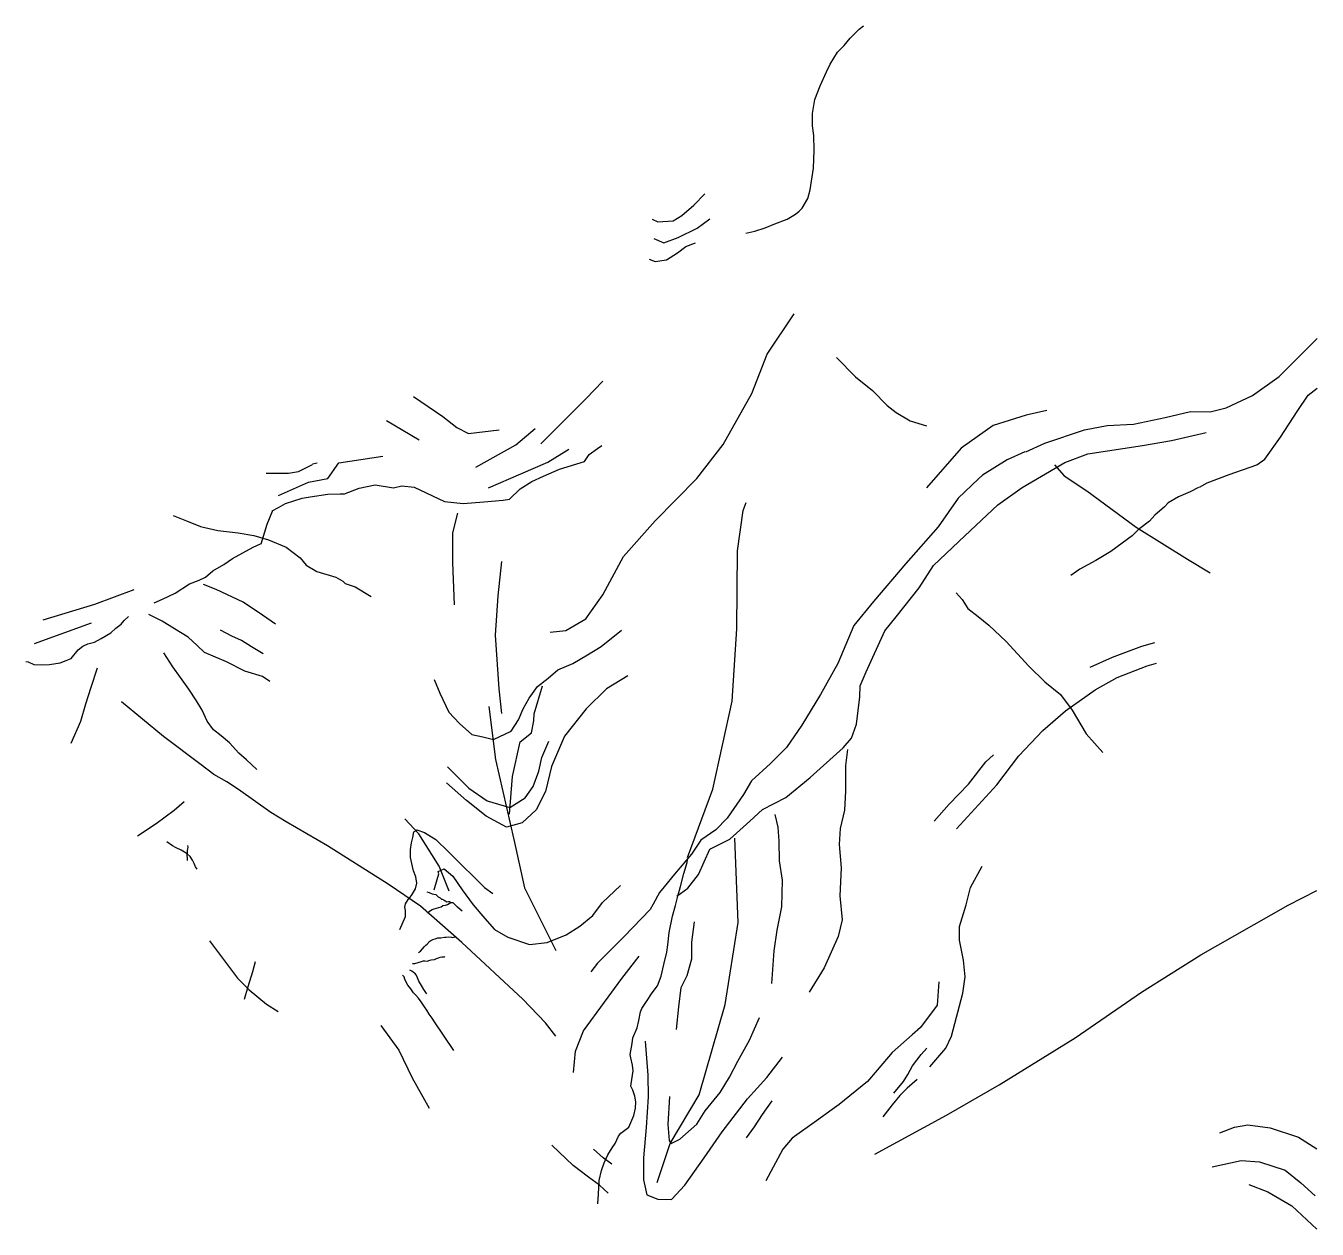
# Model space of a CAD drawing. Header units: inches. Extents: x 225590 to 262656, y 1138966 to 1173509.
import ezdxf

# ---------------------------------------------------------------- set-up
doc = ezdxf.new("R2010")
doc.units = ezdxf.units.IN
doc.header["$MEASUREMENT"] = 0

msp = doc.modelspace()

# ---------------------------------------------------------------- linework, layer by layer
for points in [[(246258.4423, 1167552.928), (246514.4593, 1167614.7054), (246813.0327, 1167714.2327), (247092.8431, 1167824.054), (247441.4241, 1167958.0455), (247681.741, 1168103.9558), (247786.5787, 1168190.9181), (247870.5708, 1168275.6209), (248033.6489, 1168550.295), (248102.312, 1168799.2143), (248196.7187, 1169425.7968), (248213.8865, 1169940.7919), (248205.3026, 1170361.3763), (248170.9752, 1170636.0404), (248166.8565, 1170990.2243), (248241.0723, 1171390.9843), (248394.8318, 1171787.8519), (248574.3815, 1172188.4243), (248677.369, 1172404.2105), (248891.9423, 1172756.1289), (249080.7639, 1172944.9605), (249252.4259, 1173150.9585), (249509.9189, 1173417.0444), (249638.3314, 1173509.3356)], [(243572.6059, 1167955.576), (243727.3639, 1167884.1406), (244167.8239, 1167907.9557), (244417.8132, 1168062.7142), (244763.0337, 1168360.3336), (245084.4485, 1168681.7682)], [(243620.2256, 1167407.9575), (243905.9277, 1167277.0042), (244310.6749, 1167431.7627), (244858.2649, 1167705.5769), (245227.2995, 1167967.4736)], [(243477.3746, 1166806.7599), (243655.9384, 1166747.242), (243977.3532, 1166794.8623), (244298.7679, 1166997.2411), (244536.8502, 1167175.8147), (244810.6534, 1167282.9529)], [(240642.8657, 1156107.2977), (241086.0633, 1156151.6287), (241662.2252, 1156484.041), (242149.7442, 1157171.0312), (242748.0627, 1158279.0757), (243656.631, 1159298.4782), (244853.268, 1160517.3301), (245606.7073, 1161492.4216), (246426.6245, 1162955.0439), (246869.8304, 1164085.2538), (247645.4263, 1165237.6193)], [(254293.6877, 1161276.8555), (254843.2897, 1161524.5351), (255981.1915, 1161911.5363), (256623.683, 1162035.3811), (257382.2924, 1162074.0832), (258295.7011, 1162267.5838), (259015.6127, 1162437.8691), (259588.4351, 1162430.1307), (260045.1394, 1162546.2271), (260796.006, 1162894.5362), (261562.3418, 1163444.0843), (262655.6458, 1164537.2785)], [(248858.0931, 1163983.8445), (249405.6914, 1163436.2259), (249893.7629, 1163043.3659), (250310.4172, 1162614.7931), (250572.3052, 1162412.4143), (250977.0525, 1162174.3228), (251441.3183, 1162031.4619)], [(240376.9454, 1161514.5771), (241662.2252, 1162799.9155), (242149.7442, 1163309.6117)], [(236720.5402, 1162866.3919), (237562.6223, 1162290.2092), (237961.5067, 1161979.9623), (238293.905, 1161802.6684), (239180.3085, 1161913.4759)], [(259278.7789, 1160270.6403), (259495.5456, 1160394.4851), (260130.2777, 1160626.6878), (260919.8668, 1160905.3311), (261152.078, 1161067.868), (261601.0477, 1161702.5588), (262080.9889, 1162437.8691), (262398.3549, 1162902.2746), (262653.4482, 1163106.5291)], [(254893.5564, 1162465.9834), (254298.3384, 1162335.0301), (253357.9081, 1162037.4107), (252441.2753, 1161382.6539), (251441.3183, 1160251.7041)], [(235944.9443, 1162179.4018), (236875.661, 1161625.3845)], [(238504.4214, 1160838.6647), (239656.7451, 1161481.3338), (240210.7422, 1161946.7191)], [(244277.9719, 1148523.2514), (244587.6116, 1148755.4942), (244897.2431, 1149142.5554), (245222.3602, 1149870.2273), (245795.1825, 1150164.3874), (246368.0048, 1150675.3134), (246739.5708, 1151015.924), (247405.2826, 1151356.5347), (248101.9575, 1151929.3781), (249046.3458, 1152780.9148), (249294.0509, 1153059.5981), (249433.3892, 1153462.1361), (249526.2786, 1154251.7454), (249541.7643, 1154561.3924), (249712.0575, 1154963.9304), (250241.5809, 1156140.6209), (250570.4283, 1156545.9748), (251229.2681, 1157379.1888), (251647.2747, 1158013.9596), (252545.2142, 1158865.4963), (253489.6025, 1159763.4735), (254186.2774, 1160258.9127), (255409.334, 1160971.0977), (256075.054, 1161218.8173), (257638.7052, 1161466.5369), (258474.7183, 1161605.8785), (259465.5472, 1161838.1112)], [(232658.3157, 1159584.7399), (232844.0945, 1159685.3794), (233045.3591, 1159801.4958), (233517.5491, 1159948.5758), (233749.7769, 1159987.288), (234260.6729, 1160064.7022), (234616.7532, 1160072.4406), (234738.9483, 1160078.3294), (235160.7233, 1160237.9269), (235616.6937, 1160334.8272), (236141.0635, 1160243.6358), (236386.1547, 1160306.333), (236733.8325, 1160266.4311), (237611.5861, 1159850.3358), (238147.3516, 1159793.3374), (238738.7683, 1159844.0771), (239288.3703, 1159890.5176), (239474.1492, 1159921.4913), (239783.7806, 1160215.6515), (240116.6406, 1160424.6689), (240444.3222, 1160579.9273), (240905.9988, 1160779.4267), (241629.852, 1161007.4203), (241755.2465, 1161201.2209), (242000.3378, 1161377.9149), (242120.0262, 1161463.4175)], [(238870.0669, 1160251.4042), (239800.7835, 1160650.303), (240576.3877, 1160982.7153), (241174.7061, 1161359.4487)], [(254268.876, 1161279.085), (253757.9717, 1161046.8523), (253045.8194, 1160613.3505), (252937.4442, 1160504.9726), (252349.1362, 1159947.606), (251776.3139, 1159127.0331), (250847.4113, 1158074.2373), (249924.9899, 1156979.6601), (249355.1279, 1156298.9287), (248896.0735, 1155206.591), (248401.2981, 1154312.0131), (247859.4389, 1153429.5128), (247425.9467, 1152794.742), (246961.4995, 1152330.2665), (246419.6403, 1151834.8274), (246187.4126, 1151447.7661), (245722.9572, 1150766.5448), (245397.84, 1150425.9341), (244964.356, 1150131.764), (244701.1651, 1149729.226), (244205.7466, 1149156.3726), (243915.4681, 1148788.6674), (243776.1298, 1148633.8489), (243598.0938, 1148293.2282), (243512.939, 1148138.4098), (242762.0806, 1147364.2873), (242158.2952, 1146760.4702), (242003.4712, 1146597.9133), (241809.9495, 1146350.1937)], [(232487.9813, 1160672.4585), (233130.6211, 1160672.4585), (233418.7062, 1160716.7795), (233817.5824, 1160916.2289)], [(232842.5443, 1160029.7893), (233706.783, 1160406.5326), (234260.7801, 1160517.3301), (234571.0217, 1160960.5498), (235834.1449, 1161159.9993)], [(233817.5824, 1160938.3944), (233950.5467, 1160960.5498)], [(255119.8059, 1160910.3801), (255390.7396, 1160593.0347), (256040.9739, 1160159.5929), (257457.5522, 1159114.6756), (258936.0486, 1158201.3415), (259586.2829, 1157806.5918)], [(259250.1163, 1160257.253), (259010.154, 1160133.3882), (258673.4267, 1159990.1774), (258383.14, 1159819.872), (258270.8976, 1159703.7557), (257999.9721, 1159463.7745), (257841.2808, 1159285.7308), (257531.6494, 1159053.498), (257345.8623, 1158867.7058), (257059.4511, 1158662.5676), (256730.4667, 1158418.7172), (256300.8499, 1158163.2592), (255844.1373, 1157907.8012), (255584.822, 1157729.7475)], [(244583.7113, 1149634.6352), (245313.2706, 1151595.4061), (245860.4401, 1154126.171), (245997.2304, 1156200.9487), (246020.0302, 1158435.3139), (246179.6203, 1159598.0972), (246270.8193, 1159826.1008)], [(229822.9656, 1159452.6868), (230202.2662, 1159297.8683), (230604.7871, 1159135.3014), (231100.2057, 1159019.185), (231680.7708, 1158957.2476), (232137.4834, 1158879.8434), (232555.49, 1158755.9786), (233066.386, 1158539.2227), (233468.9069, 1158237.3242), (233639.2083, 1158028.3067), (233941.1052, 1157842.5145), (234490.7072, 1157679.9576), (234691.9635, 1157571.5797), (234753.8898, 1157501.9038), (235040.3092, 1157401.2743), (235504.7564, 1157130.3295)], [(232344.5943, 1158641.162), (232519.8762, 1159207.0768), (232675.1207, 1159572.6623)], [(237977.6109, 1159518.2434), (237834.7599, 1158958.7173), (237834.7599, 1158101.5818), (237882.3714, 1156887.2889)], [(229277.4948, 1156943.0576), (229509.7225, 1157051.4355), (229873.5456, 1157221.7409), (230291.5522, 1157492.6857), (230570.2205, 1157601.0637), (230748.2565, 1157678.4779), (230957.264, 1157864.2601), (231274.6383, 1158042.3138), (231522.3434, 1158220.3576), (232118.3943, 1158545.4914), (232327.3935, 1158638.3825), (232340.9414, 1158651.9298)], [(239246.4154, 1158133.9552), (239138.0403, 1157143.0769), (239060.6366, 1156012.8669), (239169.0034, 1154480.1089), (239246.4154, 1153767.9139)], [(226083.7391, 1156461.8755), (227571.8831, 1156904.5554), (228698.62, 1157326.1596)], [(232760.7456, 1156329.0926), (232381.4202, 1156592.179), (231831.7852, 1156963.5934), (231057.6571, 1157327.2294), (230686.0829, 1157474.2195)], [(252292.644, 1157235.4481), (252470.68, 1157041.9175), (252625.4957, 1156786.4695), (252927.3926, 1156554.2467), (253229.2894, 1156306.5372), (253732.4426, 1155834.3433), (254382.6769, 1155129.9267), (254839.3895, 1154680.958), (255288.3592, 1154317.1421), (255621.2109, 1153868.1635), (256023.7401, 1153186.9721), (256503.6729, 1152652.8509)], [(225590.1599, 1155259.5696), (225652.836, 1155249.6723), (225823.1374, 1155180.0065), (226039.8795, 1155164.5196), (226272.1072, 1155180.0065), (226573.9958, 1155218.7086), (226752.04, 1155288.3844), (226891.3701, 1155350.3118), (227092.6346, 1155598.0314), (227224.2301, 1155698.6609), (227371.3112, 1155768.3367), (227564.8329, 1155814.7773), (227750.6118, 1155923.1552), (228029.2801, 1156085.7221), (228176.3612, 1156217.3253), (228323.4341, 1156333.4417), (228416.3235, 1156441.8196), (228540.1761, 1156557.936)], [(232590.6008, 1154688.2366), (232381.5851, 1154827.5182), (231878.4155, 1154982.2267), (231352.009, 1155253.0216), (230717.2357, 1155516.0681), (230508.2118, 1155717.2671), (230252.739, 1155964.8967), (229857.9362, 1156197.0195), (229501.8312, 1156421.4138), (229122.5141, 1156607.106)], [(225839.9837, 1155774.8854), (227479.8183, 1156373.2336)], [(232404.7477, 1155477.6559), (232064.1284, 1155686.5734), (231777.7007, 1155864.5371), (231499.0159, 1155988.3219), (231173.8823, 1156158.5473)], [(237315.4696, 1154741.0658), (237468.966, 1154350.3353), (237734.0946, 1153806.0961), (238041.0791, 1153485.1414), (238389.9278, 1153164.1868), (238710.8726, 1153094.411), (239017.8654, 1153024.6452), (239520.2104, 1153261.8669), (239729.523, 1153582.8316), (239869.0591, 1153903.7862), (240036.5075, 1154210.7837), (240273.7322, 1154545.6956), (240580.7167, 1154782.9273), (240859.7973, 1155020.159), (241292.3743, 1155201.5621), (241710.9993, 1155452.7509), (242101.7122, 1155689.9827), (242687.7773, 1156164.4361)], [(256137.5492, 1155103.422), (256780.3787, 1155389.1339), (257625.5778, 1155698.6609), (257994.6123, 1155805.8091)], [(232219.2739, 1152157.2717), (231925.0952, 1152443.5934), (231700.5938, 1152629.3156), (231437.3782, 1152931.1142), (231197.3912, 1153132.3133), (230980.6327, 1153302.5486), (230794.8291, 1153550.1882), (230655.4578, 1153867.4936), (230492.8745, 1154130.6201), (230268.3649, 1154471.1308), (230028.3614, 1154803.903), (229811.5946, 1155105.7116), (229556.1054, 1155508.1397)], [(226891.9968, 1152916.3872), (227170.6651, 1153551.168), (227310.0033, 1154046.5972), (227464.8191, 1154526.5595), (227650.5979, 1155083.916)], [(252304.3778, 1150460.5671), (253459.0928, 1151722.4702), (254090.0154, 1152555.8006), (254780.4647, 1153281.9928), (255435.2012, 1153841.5189), (256280.4002, 1154448.6653), (256911.3228, 1154805.8026), (257780.3358, 1155139.1348), (258042.2321, 1155210.5702)], [(242873.3583, 1154849.5337), (242259.9087, 1154475.4599), (241676.3915, 1153906.8756), (241047.9757, 1153113.847), (240673.9278, 1152246.0037), (240509.3407, 1151527.7899), (240240.0232, 1151004.0965), (239836.0428, 1150630.0226), (239387.1802, 1150510.327), (238803.6548, 1150824.543), (238235.0956, 1151273.4216), (237666.5364, 1151782.1581)], [(239470.9003, 1150880.4516), (239563.7897, 1151964.221), (239776.6645, 1152951.2201), (240101.7816, 1153214.4265), (240171.4507, 1153555.0372), (240179.1853, 1153764.0447), (240419.1559, 1154561.3924)], [(240803.0824, 1144503.4196), (240508.9284, 1144890.4809), (239858.6941, 1145571.7022), (238109.264, 1147197.3513), (236917.1706, 1148234.6802), (235988.268, 1148869.451), (234245.6242, 1149967.4675), (233067.1034, 1150663.8957), (232620.6899, 1150931.7512), (231692.381, 1151583.7585), (231358.8448, 1151803.7837), (230989.8103, 1152018.0701), (230620.2728, 1152299.8227), (229544.2891, 1153112.6473), (228336.7182, 1154103.5256)], [(238882.5923, 1153965.3137), (239068.3712, 1152448.0425), (239594.7529, 1150156.649), (239904.3843, 1148763.2326), (240802.3238, 1146967.2781)], [(237692.2305, 1152238.7052), (238306.1995, 1151627.1896), (238836.4568, 1151265.8332), (239478.3463, 1151071.2628), (239924.8753, 1151349.2262), (240148.1397, 1151668.8811), (240315.5963, 1152113.6206), (240399.3082, 1152502.7714), (240601.0675, 1152974.4454)], [(249176.3992, 1152733.6544), (249120.5913, 1152275.0178), (249120.5913, 1151538.4177), (249092.6874, 1150996.388), (248967.0867, 1150468.2655), (248939.1828, 1150009.6289), (248995.0236, 1149342.5147), (248953.1347, 1148536.4287), (249022.9276, 1147841.5302), (248911.2788, 1147368.9864), (248506.6058, 1146465.6103), (248074.0288, 1145770.7117)], [(251661.5483, 1150680.2624), (252090.1013, 1151168.363), (252649.5983, 1151739.7867), (253149.5768, 1152382.6459), (253363.8533, 1152585.0347)], [(228792.7628, 1150258.7982), (229328.5283, 1150606.8173), (229845.1634, 1150993.5186), (230132.1848, 1151244.8774)], [(237736.9477, 1148670.3415), (237458.2711, 1149382.5265), (236869.9714, 1150311.4774), (236467.4422, 1150744.9792)], [(246999.5953, 1146020.8808), (247069.3551, 1146952.0512), (247153.0669, 1147549.6696), (247292.6196, 1148216.7738), (247306.5716, 1148981.1682), (247222.8598, 1149537.0951), (247208.8748, 1150106.9091), (247180.9709, 1150509.957), (247097.2591, 1150871.3035)], [(236324.7314, 1147568.9457), (236492.1715, 1147944.1993), (236492.1715, 1148110.9753), (236464.2676, 1148208.2555), (236492.1715, 1148305.5457), (236561.9478, 1148430.6303), (236659.6281, 1148541.8076), (236771.2604, 1148736.388), (236813.1163, 1148903.1641), (236785.2123, 1149083.8373), (236715.436, 1149250.6134), (236687.532, 1149375.6979), (236631.7242, 1149639.7642), (236631.7242, 1149862.1289), (236659.6281, 1150056.6993), (236701.484, 1150209.5782), (236729.388, 1150376.3542), (236813.1163, 1150431.9429), (237036.3807, 1150348.5599), (237357.3255, 1150153.9895), (237734.0946, 1149792.643), (238110.8307, 1149403.4923), (238445.744, 1149083.8373), (238752.7202, 1148778.0796), (238989.9367, 1148597.4063)], [(243712.8924, 1140309.8432), (244084.4502, 1141424.5763), (244920.4634, 1142817.9927), (245663.5871, 1145419.0333), (246035.1531, 1147772.3643), (245942.2636, 1150187.6126)], [(230504.3857, 1149300.6832), (230462.4144, 1149370.589), (230418.7279, 1149465.6896), (230374.9837, 1149554.9714), (230310.0971, 1149659.8501), (230219.8134, 1149737.7142), (230146.714, 1149788.3939), (230044.6469, 1149846.942), (229909.7202, 1149909.4993), (229797.9642, 1149966.1577), (229640.3202, 1150086.9231)], [(230234.1117, 1149549.6225), (230226.3771, 1149615.4091), (230220.572, 1149698.6222), (230226.3771, 1149783.7549), (230230.2444, 1149839.8734), (230239.925, 1149882.4448), (230245.7301, 1149921.1469), (230243.7923, 1149977.2655)], [(242008.9299, 1139697.4279), (242024.4156, 1139972.202), (242051.5032, 1140363.0824), (242117.3051, 1140653.3333), (242186.9742, 1140870.0592), (242295.3411, 1141102.2619), (242423.0692, 1141303.501), (242504.3485, 1141427.3458), (242601.1053, 1141640.2024), (242667.641, 1141722.8856), (242895.6303, 1141893.8608), (242958.3235, 1142030.643), (243038.1185, 1142224.4135), (243089.4159, 1142435.2806), (243100.8199, 1142617.6435), (243072.314, 1142782.9199), (243015.3187, 1142953.8951), (242951.0177, 1143068.0818), (242968.8039, 1143141.7768), (243022.9874, 1143513.3012), (242999.7671, 1143675.8481), (242953.3182, 1143880.9563), (242937.8408, 1143981.5759), (242992.0242, 1144295.0521), (243015.2445, 1144461.4682), (243135.2298, 1144743.9807), (243185.546, 1144952.9681), (243235.8621, 1145204.5169), (243270.6925, 1145301.2672), (243406.1635, 1145506.3855), (243564.8466, 1145750.1959), (243719.6623, 1145955.3041), (243828.0374, 1146230.0782), (243905.4494, 1146559.0312), (243990.596, 1146918.948), (244013.8163, 1147131.8046), (244052.5223, 1147483.973), (244153.1546, 1147952.2576), (244234.4338, 1148257.9854), (244307.9703, 1148521.1519), (244381.5067, 1148803.6643), (244478.2717, 1149179.0679), (244571.1611, 1149496.4133), (244586.6386, 1149581.556)], [(237315.4696, 1148708.5937), (237399.1979, 1149000.4443), (237441.0538, 1149167.2303), (237427.1018, 1149236.7162), (237594.5419, 1149306.2021), (237845.7104, 1149097.7345), (238110.8307, 1148708.5937), (238431.792, 1148277.7514), (238766.6722, 1147888.6006), (239045.7776, 1147568.9457), (239422.5137, 1147346.5809), (240050.4512, 1147138.1034), (240552.821, 1147193.702), (241097.0138, 1147416.0668), (241487.7349, 1147666.2359), (241864.471, 1147971.9936), (242143.5763, 1148347.2373), (242659.8651, 1148833.6682)], [(251542.503, 1143630.1174), (251994.87, 1144165.7484), (252161.5185, 1144510.9381), (252482.9415, 1145736.9586), (252554.3671, 1146213.0817), (252506.7555, 1146689.2147), (252387.702, 1147260.5584), (252387.702, 1147653.3585), (252578.1811, 1148272.3225), (252709.1251, 1148772.2507), (253042.4386, 1149391.2048)], [(249961.2824, 1141118.4496), (252017.1633, 1142236.941), (253525.2913, 1143110.0677), (255708.1082, 1144459.4454), (257613.112, 1145769.1355), (259319.6779, 1146840.7002), (261819.9954, 1148269.453), (262643.3917, 1148688.8395)], [(238116.5946, 1148093.8588), (238054.6683, 1148140.2694), (237977.2563, 1148209.8852), (237930.8157, 1148262.1046), (237888.2424, 1148302.7163), (237851.4742, 1148335.5896), (237793.4152, 1148333.65), (237785.6724, 1148337.5192), (237746.9664, 1148358.7949), (237717.941, 1148364.5937), (237677.3055, 1148352.9961), (237601.8313, 1148405.2055), (237590.2129, 1148409.0747), (237551.5151, 1148432.2799), (237532.1621, 1148434.2095), (237489.5888, 1148467.0829), (237433.4676, 1148499.9562), (237379.2759, 1148552.1755), (237367.6658, 1148563.7732), (237305.7395, 1148571.5116), (237259.2906, 1148581.1796), (237176.0818, 1148617.9222), (237106.4127, 1148641.1274)], [(237119.4741, 1148050.4077), (237175.5953, 1148092.949), (237256.8746, 1148139.3696), (237307.1908, 1148166.4341), (237444.5913, 1148199.3174), (237516.1899, 1148214.7842), (237556.8337, 1148253.4563), (237634.2457, 1148266.9936), (237698.1015, 1148290.1989), (237736.8075, 1148311.4745), (237789.0614, 1148330.8106)], [(244264.5889, 1144693.6109), (244334.3487, 1145346.828), (244404.1251, 1145902.7448), (244571.5817, 1146250.1941), (244711.1179, 1146722.7279), (244711.1179, 1147209.1689), (244780.8777, 1147792.8801)], [(230858.8663, 1147238.4729), (231668.3526, 1146167.051), (232001.6744, 1145833.7189), (232501.6529, 1145428.9513), (232834.9664, 1145214.6649)], [(236859.1858, 1146908.5001), (236917.2448, 1146951.0414), (236977.2333, 1147012.9188), (237033.3545, 1147084.4743), (237072.0605, 1147117.3476), (237106.891, 1147144.4221), (237137.8541, 1147171.4966), (237157.2071, 1147212.1083), (237213.3283, 1147250.7804), (237275.2546, 1147285.5933), (237339.1187, 1147302.9898), (237420.398, 1147326.1951), (237505.5445, 1147333.9335), (237608.1146, 1147345.5411), (237650.6879, 1147349.4004), (237716.4897, 1147353.2696), (237807.4414, 1147343.6015), (237840.3423, 1147339.7323), (237911.941, 1147355.2092)], [(231869.3698, 1145569.9926), (231970.0021, 1145933.8285), (232101.5975, 1146367.3303), (232186.7441, 1146646.0135)], [(236685.0171, 1146597.1535), (236752.7484, 1146597.1535), (236849.5134, 1146618.4291), (236944.3324, 1146651.3025), (236990.7812, 1146668.7089), (237039.1596, 1146664.8397), (237108.8287, 1146660.9705), (237184.3029, 1146684.1758), (237228.814, 1146697.713), (237315.8984, 1146703.5118), (237377.8247, 1146738.3247), (237437.8132, 1146753.7916), (237478.4569, 1146771.198), (237528.7731, 1146780.8661), (237608.1146, 1146788.6045), (237621.6625, 1146790.5341)], [(241313.9702, 1143463.9712), (241370.9655, 1144079.4759), (241598.9548, 1144660.7876), (242203.1196, 1145481.4606), (242693.2938, 1146165.3514), (243194.8638, 1146803.6514)], [(237870.4726, 1144095.6227), (237319.2874, 1144916.6255), (237253.4856, 1145026.8531), (237162.5339, 1145140.9499), (237098.6698, 1145249.2378), (237029.0007, 1145351.727), (236936.1113, 1145492.8982), (236856.7698, 1145593.4578), (236781.2955, 1145680.4801), (236715.502, 1145752.0255), (236641.9573, 1145868.0519), (236551.0056, 1145974.4102), (236516.1752, 1146034.358), (236469.7263, 1146144.5856), (236450.3733, 1146210.3322), (236401.995, 1146255.353)], [(237102.5454, 1145723.0114), (237069.6445, 1145759.7539), (237015.461, 1145842.907), (236943.8541, 1145962.8026), (236872.2472, 1146084.6378), (236831.6117, 1146181.3281), (236792.9057, 1146266.4108), (236756.1375, 1146314.761), (236717.4315, 1146336.0266), (236669.0531, 1146376.6384), (236616.7992, 1146405.6425)], [(251792.4923, 1146064.3719), (251744.8808, 1145397.7076), (251268.708, 1144754.8485), (251032.7367, 1144546.6309), (250459.2217, 1144040.5639), (250021.9528, 1143530.3977), (249744.9667, 1143207.2235), (248935.4721, 1142540.5592), (248735.4197, 1142398.0882), (248283.6134, 1142076.3337), (247590.2863, 1141582.3142), (247316.4996, 1141260.9296), (246828.4198, 1140356.3038)], [(244069.2448, 1142775.6813), (244013.404, 1141969.5854), (244055.2599, 1141510.9488), (244111.1008, 1141427.5657), (244362.2692, 1141552.6503), (244850.654, 1141983.4926), (245087.8705, 1142358.7362), (245520.4475, 1142886.8587), (245785.5679, 1143331.5982), (246022.7843, 1143790.2348), (246357.6975, 1144387.8532), (246650.7218, 1145041.0602)], [(235775.319, 1144809.9073), (236299.1116, 1144107.5202), (236680.0448, 1143309.9026), (237168.1163, 1142440.8595)], [(243371.5145, 1144360.0588), (243441.3073, 1143387.1969), (243455.2593, 1142761.7842), (243399.4514, 1141886.2024), (243315.7066, 1141010.6206), (243315.7066, 1140385.2079), (243413.4034, 1139954.3656), (243734.3316, 1139829.2911), (244125.0527, 1139815.3839), (244501.7889, 1140232.329), (245059.9665, 1141010.6206), (245576.2554, 1141761.1178), (246301.8896, 1142706.1855), (246860.0344, 1143317.701), (247306.5633, 1143901.4222)], [(250503.5679, 1142874.1213), (250778.3689, 1143206.9935), (250906.0887, 1143408.2626), (251037.6842, 1143652.1029), (251293.1322, 1143981.106), (251455.6908, 1144159.1597)], [(251170.5, 1143265.2617), (250884.798, 1143009.3038), (250673.4982, 1142806.925), (250453.2682, 1142539.0695), (250188.3952, 1142193.8298)], [(246277.284, 1141591.9923), (246505.3559, 1141901.5293), (246733.4359, 1142259.9363), (247010.3891, 1142650.9167)], [(259857.6289, 1141727.8846), (260286.1819, 1141894.5507), (260667.1152, 1141965.9761), (261309.9447, 1141870.7355), (262119.4392, 1141608.8388), (262643.2235, 1141275.4967)], [(242303.8838, 1140003.3756), (242059.1224, 1140231.7991), (241740.9318, 1140460.2226), (241300.3645, 1140794.6945), (240688.4569, 1141373.9067)], [(242408.5565, 1140832.3769), (242160.8514, 1141010.4206), (241882.1748, 1141265.8886)], [(259643.3524, 1140751.6933), (260476.6527, 1140942.1645), (261000.4369, 1140894.5442), (261738.4977, 1140656.4527), (262190.8647, 1140299.3054), (262595.6038, 1139918.3529)], [(260690.9292, 1140251.6951), (261238.5192, 1140037.4087), (261928.9685, 1139632.6411), (262643.2235, 1138965.9768)]]:
    msp.add_lwpolyline(points)

doc.saveas('drawing.dxf')
